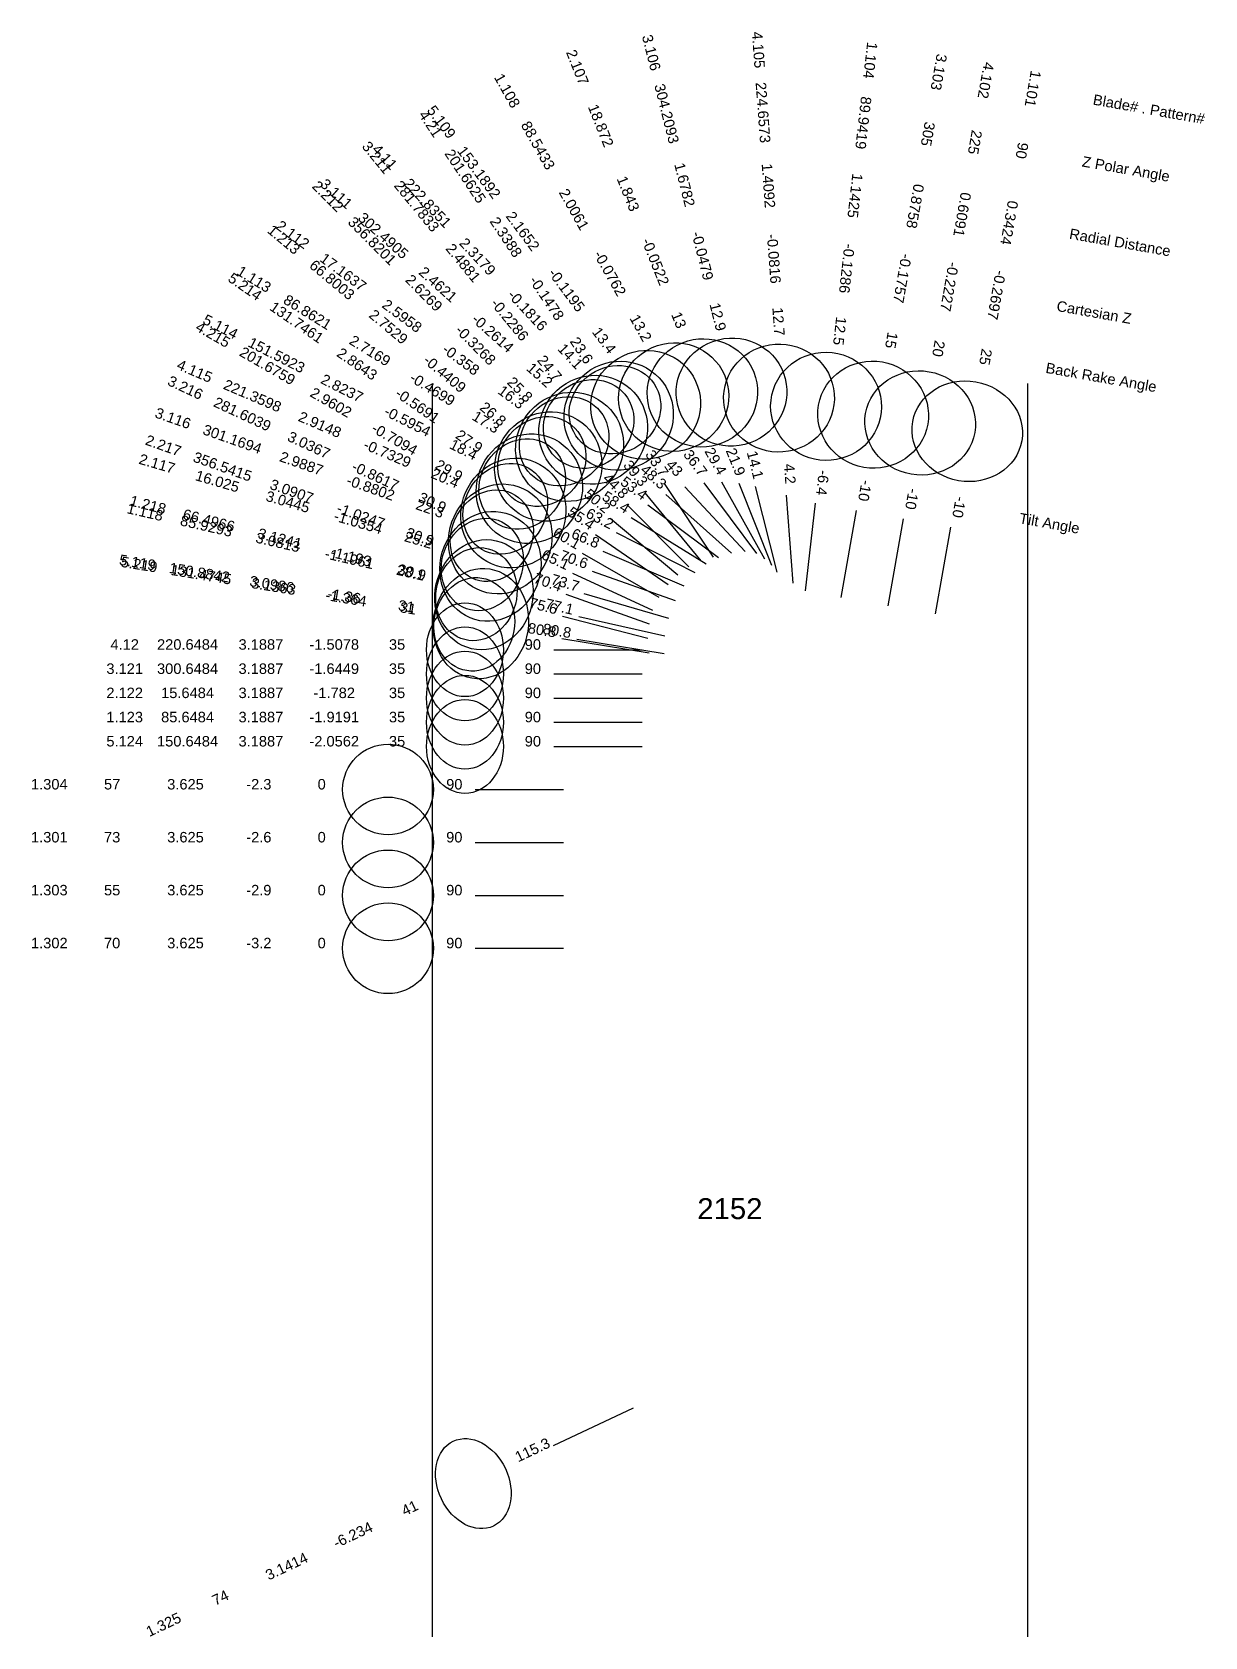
# Model space of a CAD drawing. Header units: inches. Extents: x 30.36 to 37, y 10.9 to 19.99.
import ezdxf
from ezdxf.enums import TextEntityAlignment as Align

# ---------------------------------------------------------------- set-up
doc = ezdxf.new("R2010")
doc.units = ezdxf.units.IN
doc.header["$MEASUREMENT"] = 0
for name, color, linetype, true_color in [('Blade_1', 30, 'Continuous', 0xff7f00), ('Blade_2', 7, 'Continuous', 0xcccc00), ('Blade_3', 7, 'Continuous', 0x00cc00), ('Blade_4', 7, 'Continuous', 0x00cccc), ('Blade_5', 7, 'Continuous', 0x0066cc)]:
    doc.layers.add(name, color=color, linetype=linetype, true_color=true_color)
doc.styles.get("Standard").update_dxf_attribs({"font": 'arial.ttf'})

msp = doc.modelspace()

# ---------------------------------------------------------------- linework, layer by layer
for p, q in [((32.625, 18), (32.625, 10.8973)), ((36, 18), (36, 10.8973))]:
    msp.add_line(p, q)
at = {"layer": 'Blade_1'}
for p, q in [((34.2643, 17.4432), (34.5095, 17.0074)), ((34.7956, 17.3234), (34.7395, 16.8265)), ((33.6339, 17.2368), (34.018, 16.9166)), ((33.7526, 17.2407), (34.1782, 16.9784)), ((35.5618, 17.1872), (35.475, 16.6948)), ((33.3637, 16.6822), (33.8481, 16.5583)), ((33.4564, 16.6812), (33.9438, 16.57)), ((33.3148, 16.0809), (33.8148, 16.0809)), ((32.8695, 15.7), (33.3695, 15.7)), ((32.8695, 15.4), (33.3695, 15.4)), ((32.8695, 15.1), (33.3695, 15.1)), ((32.8695, 14.8), (33.3695, 14.8)), ((33.3136, 11.9815), (33.7655, 12.1955))]:
    msp.add_line(p, q, dxfattribs=at)
for centre, major_axis, ratio in [((33.9939, 17.9238), (0.2737, 0.154), 0.973483), ((34.8575, 17.8714), (0.312, -0.0352), 0.976208), ((35.6576, 17.7303), (0.3092, -0.0545), 0.906308), ((33.2831, 17.5301), (0.1647, 0.2673), 0.954526), ((33.2471, 17.5591), (0.1703, 0.2043), 0.892496), ((32.9187, 16.8039), (0.0699, 0.3061), 0.882394), ((32.8759, 16.807), (0.0659, 0.2577), 0.857654), ((32.8113, 16.0809), (0, 0.266), 0.819152), ((32.375, 15.7), (0, 0.257), 1), ((32.375, 15.4), (0, 0.257), 1), ((32.375, 15.1), (0, 0.257), 1), ((32.375, 14.8), (0, 0.257), 1), ((32.8586, 11.766), (-0.1138, 0.2404), 0.754407)]:
    msp.add_ellipse(centre, major_axis=major_axis, ratio=ratio, dxfattribs=at)
at = {"layer": 'Blade_2'}
for p, q in [((34.3623, 17.4359), (34.5484, 16.9719)), ((33.7281, 17.3161), (34.0806, 16.9615)), ((33.8469, 17.3131), (34.2482, 17.0148)), ((33.3837, 16.8066), (33.8548, 16.6391)), ((33.4849, 16.8101), (33.9649, 16.6701)), ((33.3148, 16.218), (33.8148, 16.218))]:
    msp.add_line(p, q, dxfattribs=at)
for centre, major_axis, ratio in [((34.157, 17.9478), (0.2914, 0.1169), 0.974204), ((33.4042, 17.642), (0.1873, 0.252), 0.959933), ((33.3731, 17.6732), (0.1886, 0.1875), 0.900685), ((32.9555, 16.9646), (0.0879, 0.3014), 0.904975), ((32.9093, 16.9753), (0.0891, 0.2506), 0.857901), ((32.8113, 16.218), (0, 0.266), 0.819152)]:
    msp.add_ellipse(centre, major_axis=major_axis, ratio=ratio, dxfattribs=at)
at = {"layer": 'Blade_3'}
for p, q in [((33.8311, 17.382), (34.1481, 16.9953)), ((34.4565, 17.4173), (34.5787, 16.9325)), ((33.9494, 17.3715), (34.3225, 17.0386)), ((35.0284, 17.2812), (34.9416, 16.7888)), ((33.4199, 16.9262), (33.8734, 16.7156)), ((33.5315, 16.9367), (34.0031, 16.7706)), ((33.3148, 16.3551), (33.8148, 16.3551))]:
    msp.add_line(p, q, dxfattribs=at)
for centre, major_axis, ratio in [((34.3218, 17.9521), (0.3045, 0.0767), 0.974847), ((35.1242, 17.8243), (0.3092, -0.0545), 0.965926), ((33.5379, 17.7386), (0.209, 0.2343), 0.96509), ((33.5119, 17.7714), (0.2057, 0.1686), 0.908644), ((33.0113, 17.1198), (0.1043, 0.2962), 0.925219), ((32.9633, 17.1383), (0.1121, 0.2412), 0.858269), ((32.8113, 16.3551), (0, 0.266), 0.819152)]:
    msp.add_ellipse(centre, major_axis=major_axis, ratio=ratio, dxfattribs=at)
at = {"layer": 'Blade_4'}
for p, q in [((33.9407, 17.4334), (34.2182, 17.0175)), ((34.058, 17.4149), (34.3988, 17.049)), ((34.6316, 17.3684), (34.6686, 16.8698)), ((35.2951, 17.2342), (35.2083, 16.7418)), ((33.4762, 17.0393), (33.9095, 16.7898)), ((33.5923, 17.0502), (34.052, 16.8536)), ((33.3148, 16.4922), (33.8148, 16.4922))]:
    msp.add_line(p, q, dxfattribs=at)
for centre, major_axis, ratio in [((34.5908, 17.9184), (0.3131, 0.0232), 0.975691), ((33.6821, 17.8184), (0.2298, 0.214), 0.969971), ((33.6612, 17.8522), (0.2213, 0.1476), 0.916349), ((35.3909, 17.7773), (0.3092, -0.0545), 0.939693), ((33.0852, 17.2671), (0.1235, 0.2887), 0.93757), ((33.0398, 17.2906), (0.1327, 0.2305), 0.867267), ((32.8113, 16.4922), (0, 0.266), 0.819152)]:
    msp.add_ellipse(centre, major_axis=major_axis, ratio=ratio, dxfattribs=at)
at = {"layer": 'Blade_5'}
for p, q in [((34.1642, 17.4382), (34.4628, 17.0371)), ((33.5502, 17.1452), (33.9619, 16.8614)), ((33.6685, 17.1558), (34.1147, 16.9303)), ((33.3607, 16.5551), (33.8542, 16.4748)), ((33.4457, 16.5514), (33.9392, 16.471)), ((33.3148, 15.9438), (33.8148, 15.9438))]:
    msp.add_line(p, q, dxfattribs=at)
for centre, major_axis, ratio in [((33.8348, 17.8805), (0.2518, 0.1875), 0.972704), ((33.1763, 17.4046), (0.1416, 0.2802), 0.948894), ((33.1357, 17.4309), (0.151, 0.219), 0.884102), ((32.9014, 16.64), (0.0505, 0.3099), 0.857537), ((32.8637, 16.636), (0.0427, 0.2625), 0.857537), ((32.8113, 15.9438), (0, 0.266), 0.819152)]:
    msp.add_ellipse(centre, major_axis=major_axis, ratio=ratio, dxfattribs=at)

# ---------------------------------------------------------------- texts
for s, height, p in [('Blade# . Pattern#', 0.059375, (36.3716, 19.6114)), ('Z Polar Angle', 0.059375, (36.3097, 19.2606)), ('Radial Distance', 0.059375, (36.2376, 18.8512)), ('Cartesian Z', 0.059375, (36.1654, 18.4419)), ('Back Rake Angle', 0.059375, (36.1035, 18.0911)), ('Tilt Angle', 0.05937, (35.9532, 17.2387))]:
    msp.add_text(s, height=height, rotation=350).set_placement(p, align=Align.MIDDLE_LEFT)
msp.add_text('2152', height=0.11875).set_placement((34.3125, 13.3245), align=Align.MIDDLE_CENTER)
at = {"layer": 'Blade_1'}
for s, rotation, p in [('1.104', 263.55553, (35.0793, 19.8354)), ('1.108', 299.36576, (33.0247, 19.6463)), ('1.101', 260, (36.0008, 19.6768)), ('89.9419', 263.55553, (35.0394, 19.4814)), ('88.5433', 299.36576, (33.1994, 19.3359)), ('90', 260, (35.939, 19.3259)), ('2.0061', 299.36576, (33.4032, 18.9736)), ('1.1425', 263.55553, (34.9927, 19.0684)), ('0.3424', 260, (35.8668, 18.9166)), ('1.213', 320.18902, (31.7658, 18.7939)), ('-0.0762', 299.36576, (33.607, 18.6114)), ('-0.1286', 263.55553, (34.9461, 18.6554)), ('1.113', 328.35336, (31.6005, 18.5671)), ('66.8003', 320.18902, (32.0394, 18.5658)), ('-0.2697', 260, (35.7946, 18.5073)), ('86.8621', 328.35336, (31.9038, 18.3802)), ('2.7529', 320.18902, (32.3587, 18.2997)), ('13.2', 299.36576, (33.7817, 18.3009)), ('12.5', 263.55553, (34.9061, 18.3014)), ('2.7169', 328.35336, (32.2576, 18.1621)), ('25', 260, (35.7327, 18.1565)), ('-0.4409', 320.18902, (32.6779, 18.0336)), ('-0.4699', 328.35336, (32.6114, 17.9441)), ('17.3', 328.35336, (32.9147, 17.7572)), ('26.8', 320.18902, (32.9516, 17.8055)), ('29.4', 299.36576, (34.2061, 17.5467)), ('-6.4', 263.55553, (34.8089, 17.4414)), ('50.2', 320.18902, (33.5427, 17.3128)), ('58.4', 328.35336, (33.6515, 17.303)), ('1.118', 347.14527, (30.9917, 17.2436)), ('1.218', 345.64846, (31.0076, 17.285)), ('66.4966', 345.64846, (31.3527, 17.1967)), ('-10', 260, (35.5825, 17.3041)), ('85.9293', 347.14527, (31.339, 17.1644)), ('3.0813', 347.14527, (31.7443, 17.0719)), ('3.1241', 345.64846, (31.7554, 17.0937)), ('-1.1961', 347.14527, (32.1495, 16.9794)), ('-1.193', 345.64846, (32.1581, 16.9907)), ('28.1', 347.14527, (32.4968, 16.9002)), ('30.9', 345.64846, (32.5032, 16.9024)), ('75.6', 345.64846, (33.2487, 16.7116)), ('77.1', 347.14527, (33.3406, 16.7076)), ('1.123', 359.99999, (30.8828, 16.0809)), ('85.6484', 359.99999, (31.239, 16.0809)), ('3.1887', 359.99999, (31.6547, 16.0809)), ('-1.9191', 359.99999, (32.0703, 16.0809)), ('35', 359.99999, (32.4265, 16.0809)), ('90', 359.99999, (33.196, 16.0809)), ('115.3', 25.3398, (33.2063, 11.9307)), ('41', 25.3398, (32.5109, 11.6013)), ('-6.234', 25.3398, (32.1889, 11.4489)), ('3.1414', 25.3398, (31.8132, 11.271)), ('74', 25.3398, (31.4376, 11.0931)), ('1.325', 25.3398, (31.1156, 10.9406))]:
    msp.add_text(s, height=0.05937, rotation=rotation, dxfattribs=at).set_placement(p, align=Align.CENTER)
for s, height, p in [('1.304', 0.05937, (30.4555, 15.7)), ('57', 0.05937, (30.8117, 15.7)), ('3.625', 0.05937, (31.2274, 15.7)), ('-2.3', 0.05937, (31.643, 15.7)), ('0', 0.0594, (31.9992, 15.7)), ('90', 0.05937, (32.7507, 15.7)), ('1.301', 0.05937, (30.4555, 15.4)), ('73', 0.05937, (30.8117, 15.4)), ('3.625', 0.05937, (31.2274, 15.4)), ('-2.6', 0.05937, (31.643, 15.4)), ('0', 0.0594, (31.9992, 15.4)), ('90', 0.05937, (32.7507, 15.4)), ('1.303', 0.05937, (30.4555, 15.1)), ('55', 0.05937, (30.8117, 15.1)), ('3.625', 0.05937, (31.2274, 15.1)), ('-2.9', 0.05937, (31.643, 15.1)), ('0', 0.0594, (31.9992, 15.1)), ('90', 0.05937, (32.7507, 15.1)), ('1.302', 0.05937, (30.4555, 14.8)), ('70', 0.05937, (30.8117, 14.8)), ('3.625', 0.05937, (31.2274, 14.8)), ('-3.2', 0.05937, (31.643, 14.8)), ('0', 0.0594, (31.9992, 14.8)), ('90', 0.05937, (32.7507, 14.8))]:
    msp.add_text(s, height=height, dxfattribs=at).set_placement(p, align=Align.CENTER)
at = {"layer": 'Blade_2'}
for s, rotation, p in [('2.107', 291.85403, (33.4213, 19.7823)), ('18.872', 291.85403, (33.5539, 19.4516)), ('2.212', 314.83227, (32.0135, 19.0408)), ('1.843', 291.85403, (33.7086, 19.0659)), ('2.112', 323.38401, (31.8178, 18.8209)), ('356.8201', 314.83227, (32.2646, 18.7882)), ('-0.0522', 291.85403, (33.8633, 18.6801)), ('17.1637', 323.38401, (32.1037, 18.6084)), ('2.6269', 314.83227, (32.5577, 18.4935)), ('2.5958', 323.38401, (32.4373, 18.3605)), ('13', 291.85403, (33.9959, 18.3495)), ('-0.3268', 314.83227, (32.8507, 18.1987)), ('-0.358', 323.38401, (32.7709, 18.1126)), ('25.8', 314.83227, (33.1019, 17.9461)), ('16.3', 323.38401, (33.0568, 17.9001)), ('2.217', 340.42402, (31.0922, 17.6215)), ('2.117', 343.73485, (31.0581, 17.5182)), ('356.5415', 340.42402, (31.4279, 17.5021)), ('21.9', 291.85403, (34.3181, 17.5461)), ('16.025', 343.73485, (31.4001, 17.4184)), ('44.8', 314.83227, (33.6444, 17.4003)), ('53.4', 323.38401, (33.7515, 17.3839)), ('3.0445', 343.73485, (31.7991, 17.302)), ('3.0907', 340.42402, (31.8195, 17.3628)), ('-1.0247', 340.42402, (32.2111, 17.2236)), ('-1.0354', 343.73485, (32.1981, 17.1856)), ('25.2', 343.73485, (32.5401, 17.0858)), ('30.9', 340.42402, (32.5468, 17.1042)), ('70.4', 340.42402, (33.2718, 16.8464)), ('73.7', 343.73485, (33.3709, 16.8434)), ('2.122', 359.99999, (30.8828, 16.218)), ('15.6484', 359.99999, (31.239, 16.218)), ('3.1887', 359.99999, (31.6547, 16.218)), ('-1.782', 359.99999, (32.0703, 16.218)), ('35', 359.99999, (32.4265, 16.218)), ('90', 359.99999, (33.196, 16.218))]:
    msp.add_text(s, height=0.05937, rotation=rotation, dxfattribs=at).set_placement(p, align=Align.CENTER)
at = {"layer": 'Blade_3'}
for s, rotation, p in [('3.106', 284.14283, (33.8389, 19.8687)), ('3.103', 260, (35.4674, 19.7708)), ('304.2093', 284.14283, (33.9259, 19.5232)), ('305', 260, (35.4056, 19.4199)), ('3.211', 309.34352, (32.2893, 19.2628)), ('1.6782', 284.14283, (34.0275, 19.1202)), ('3.111', 318.26342, (32.063, 19.0544)), ('281.7833', 309.34352, (32.5151, 18.9873)), ('0.8758', 260, (35.3334, 19.0106)), ('302.4905', 318.26342, (32.3288, 18.8172)), ('-0.0479', 284.14283, (34.129, 18.7172)), ('2.4881', 309.34352, (32.7786, 18.6659)), ('2.4621', 318.26342, (32.639, 18.5405)), ('-0.1757', 260, (35.2612, 18.6013)), ('-0.2286', 309.34352, (33.0421, 18.3445)), ('-0.2614', 318.26342, (32.9491, 18.2638)), ('12.9', 284.14283, (34.2161, 18.3717)), ('15', 260, (35.1993, 18.2505)), ('15.2', 318.26342, (33.215, 18.0267)), ('24.7', 309.34352, (33.2679, 18.069)), ('3.216', 335.08252, (31.2143, 17.9508)), ('281.6039', 335.08252, (31.5374, 17.8008)), ('3.116', 340.60632, (31.1469, 17.7761)), ('301.1694', 340.60632, (31.483, 17.6578)), ('3.0367', 335.08252, (31.9143, 17.6256)), ('2.9887', 340.60632, (31.875, 17.5198)), ('39.3', 309.34352, (33.7558, 17.4739)), ('14.1', 284.14283, (34.4275, 17.5325)), ('-0.8802', 340.60632, (32.2671, 17.3818)), ('-0.8617', 335.08252, (32.2913, 17.4505)), ('48.3', 318.26342, (33.8608, 17.4505)), ('30.9', 335.08252, (32.6143, 17.3004)), ('-10', 260, (35.0491, 17.3981)), ('22.3', 340.60632, (32.6031, 17.2635)), ('65.1', 335.08252, (33.3122, 16.9762)), ('70.6', 340.60632, (33.4195, 16.9761)), ('3.121', 359.99999, (30.8828, 16.3551)), ('300.6484', 359.99999, (31.239, 16.3551)), ('3.1887', 359.99999, (31.6547, 16.3551)), ('-1.6449', 359.99999, (32.0703, 16.3551)), ('35', 359.99999, (32.4265, 16.3551)), ('90', 359.99999, (33.196, 16.3551))]:
    msp.add_text(s, height=0.05937, rotation=rotation, dxfattribs=at).set_placement(p, align=Align.CENTER)
at = {"layer": 'Blade_4'}
for s, rotation, p in [('4.105', 274.24321, (34.4446, 19.8895)), ('4.102', 260, (35.7341, 19.7238)), ('224.6573', 274.24321, (34.4709, 19.5342)), ('4.21', 303.71387, (32.5908, 19.4564)), ('225', 260, (35.6723, 19.3729)), ('4.11', 312.97068, (32.3349, 19.2646)), ('201.6625', 303.71387, (32.7886, 19.16)), ('1.4092', 274.24321, (34.5017, 19.1197)), ('222.8351', 312.97068, (32.5777, 19.0039)), ('0.6091', 260, (35.6001, 18.9636)), ('2.3388', 303.71387, (33.0192, 18.8143)), ('-0.0816', 274.24321, (34.5324, 18.7052)), ('2.3179', 312.97068, (32.861, 18.6998)), ('-0.2227', 260, (35.5279, 18.5543)), ('-0.1478', 303.71387, (33.2499, 18.4686)), ('-0.1816', 312.97068, (33.1443, 18.3957)), ('12.7', 274.24321, (34.5588, 18.35)), ('4.215', 330.06451, (31.3686, 18.2529)), ('201.6759', 330.06451, (31.6773, 18.0752)), ('14.1', 312.97068, (33.3871, 18.135)), ('23.6', 303.71387, (33.4477, 18.1723)), ('20', 260, (35.466, 18.2035)), ('4.115', 336.8412, (31.268, 18.0444)), ('221.3598', 336.8412, (31.5955, 17.9043)), ('2.9602', 330.06451, (32.0375, 17.8678)), ('2.9148', 336.8412, (31.9776, 17.7409)), ('-0.7094', 330.06451, (32.3977, 17.6604)), ('-0.7329', 336.8412, (32.3598, 17.5774)), ('29.9', 330.06451, (32.7064, 17.4826)), ('33.7', 303.71387, (33.8748, 17.5322)), ('43', 312.97068, (33.9771, 17.5018)), ('20.4', 336.8412, (32.6873, 17.4373)), ('4.2', 274.24321, (34.6228, 17.4868)), ('-10', 260, (35.3158, 17.3511)), ('60.1', 330.06451, (33.3733, 17.0986)), ('66.8', 336.8412, (33.4831, 17.0969)), ('4.12', 359.99999, (30.8828, 16.4922)), ('220.6484', 359.99999, (31.239, 16.4922)), ('3.1887', 359.99999, (31.6547, 16.4922)), ('-1.5078', 359.99999, (32.0703, 16.4922)), ('35', 359.99999, (32.4265, 16.4922)), ('90', 359.99999, (33.196, 16.4922))]:
    msp.add_text(s, height=0.05937, rotation=rotation, dxfattribs=at).set_placement(p, align=Align.CENTER)
at = {"layer": 'Blade_5'}
for s, rotation, p in [('5.109', 306.67412, (32.6543, 19.4657)), ('153.1892', 306.67412, (32.8671, 19.18)), ('2.1652', 306.67412, (33.1153, 18.8467)), ('5.214', 325.42052, (31.5479, 18.5255)), ('-0.1195', 306.67412, (33.3636, 18.5133)), ('5.114', 333.18578, (31.4123, 18.2962)), ('131.7461', 325.42052, (31.8412, 18.3233)), ('13.4', 306.67412, (33.5763, 18.2276)), ('151.5923', 333.18578, (31.7303, 18.1355)), ('2.8643', 325.42052, (32.1834, 18.0874)), ('2.8237', 333.18578, (32.1012, 17.948)), ('-0.5691', 325.42052, (32.5256, 17.8515)), ('-0.5954', 333.18578, (32.4721, 17.7605)), ('27.9', 325.42052, (32.8189, 17.6493)), ('18.4', 333.18578, (32.7901, 17.5998)), ('36.7', 306.67412, (34.0933, 17.5334)), ('55.4', 325.42052, (33.4525, 17.2126)), ('63.2', 333.18578, (33.5625, 17.2094)), ('5.119', 350.75374, (30.9506, 16.9576)), ('5.219', 350.75374, (30.9603, 16.9459)), ('150.8842', 350.75374, (31.3022, 16.9003)), ('131.4745', 350.75374, (31.3119, 16.8886)), ('3.0986', 350.75374, (31.7124, 16.8336)), ('3.1363', 350.75374, (31.7221, 16.8218)), ('-1.36', 350.75374, (32.1226, 16.7668)), ('-1.364', 350.75374, (32.1323, 16.7551)), ('31', 350.75374, (32.4743, 16.7095)), ('31', 350.75374, (32.484, 16.6978)), ('80.8', 350.75374, (33.2435, 16.5742)), ('80.8', 350.75374, (33.3285, 16.5705)), ('5.124', 359.99999, (30.8828, 15.9438)), ('150.6484', 359.99999, (31.239, 15.9438)), ('3.1887', 359.99999, (31.6547, 15.9438)), ('-2.0562', 359.99999, (32.0703, 15.9438)), ('35', 359.99999, (32.4265, 15.9438)), ('90', 359.99999, (33.196, 15.9438))]:
    msp.add_text(s, height=0.05937, rotation=rotation, dxfattribs=at).set_placement(p, align=Align.CENTER)

doc.saveas('drawing.dxf')
